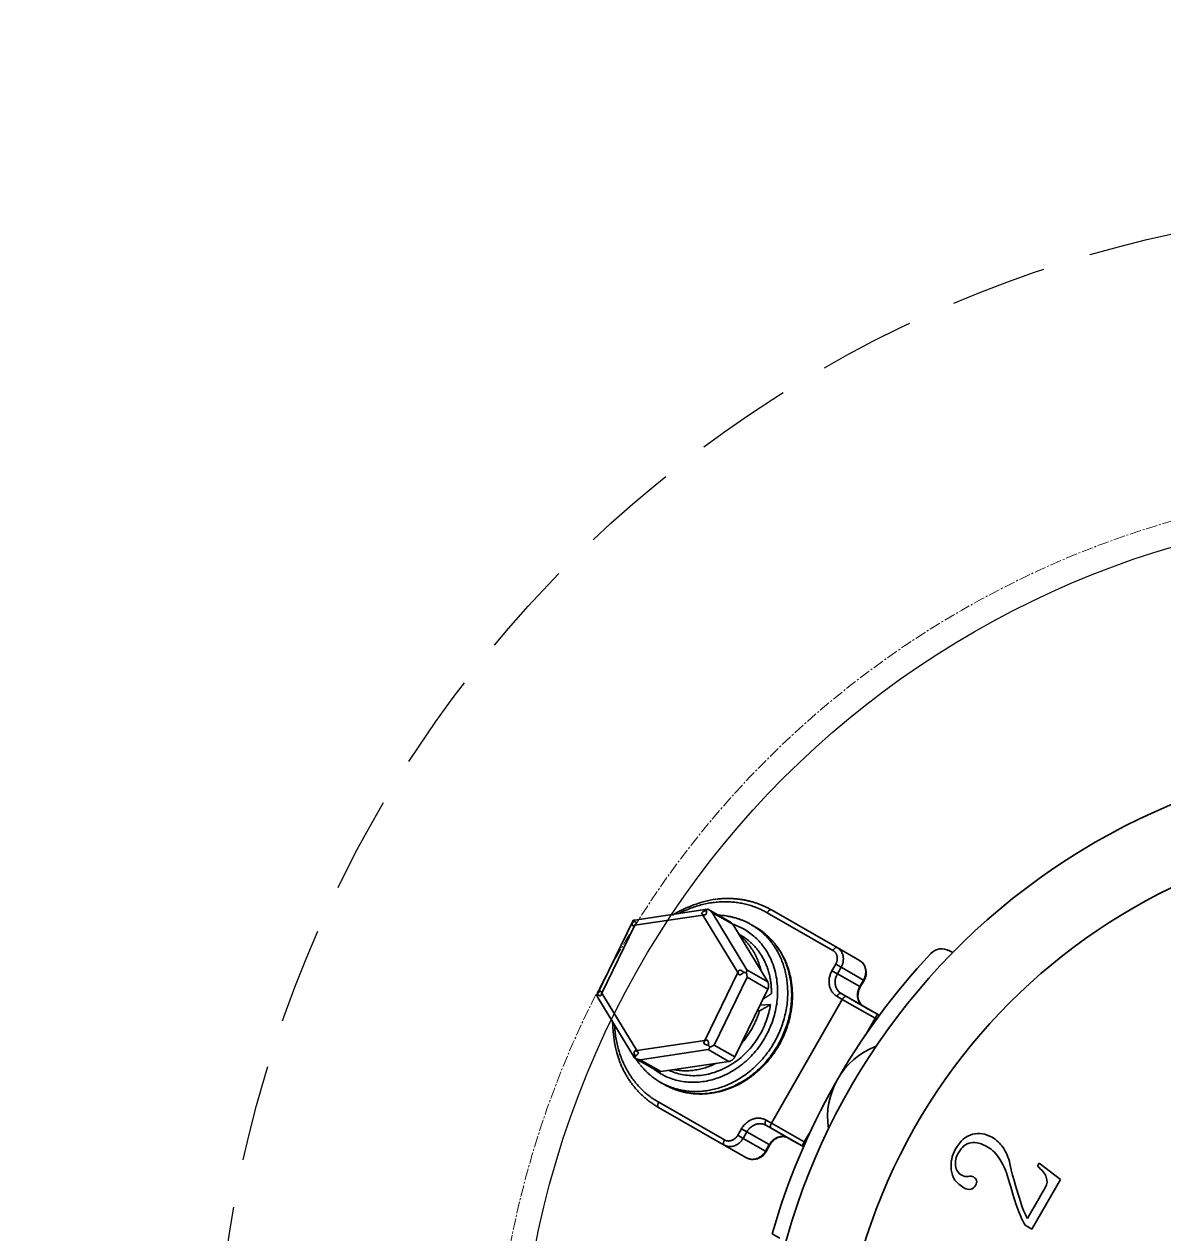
# Model space of a CAD drawing. Header units: millimetres. Extents: x -27384 to -11847, y 105622 to 113060.
# Drawn here: x -20728.8 to -20653.7, y 111220.4 to 111300.1 of the extents above; entities that cross this region are included whole.
import ezdxf

# ---------------------------------------------------------------- set-up
doc = ezdxf.new("R2010")
doc.units = ezdxf.units.MM
for name, pattern in [('CENTER2', [1.125, 0.75, -0.125, 0.125, -0.125]), ('DASHDOT', [25.4, 12.7, -6.35, 0, -6.35]), ('DASHED', [19.049999999999997, 12.7, -6.35]), ('HIDDEN', [9.524999999999999, 6.35, -3.175])]:
    doc.linetypes.add(name, pattern=pattern)
doc.layers.get('0').update_dxf_attribs({"color": 1, "linetype": 'DASHDOT'})
for name, color, linetype in [('01粗实线', 7, 'Continuous'), ('1', 4, 'Continuous'), ('3', 6, 'HIDDEN'), ('Default', 7, 'Continuous')]:
    doc.layers.add(name, color=color, linetype=linetype)
doc.layers.add('4虚线层', color=6, linetype='DASHED', lineweight=35)
doc.layers.add('图层3', color=7, linetype='Continuous', lineweight=35)

# ---------------------------------------------------------------- blocks, each defined once
blk = doc.blocks.new('G$CBB9FC1A2')
at = {"layer": 'Default', "color": 7, "linetype": 'CENTER2', "lineweight": 13}
blk.add_circle((-1.818989403545856e-11, -2.91038304567337e-11), 61.63746783566022, dxfattribs=at)
at = {"layer": '图层3'}
for p, q in [((-47.56891722890941, 33.6881765647413), (-52.32687091889238, 32.97300799061486)), ((-46.01939637671603, 32.82420418072434), (-47.47958288940572, 33.66029413416982)), ((-43.32931933580403, 33.63653234617959), (-38.99538495925663, 31.15495964318688)), ((-52.45314953309207, 32.94262603807147), (-54.84709004637261, 28.02839905458677)), ((-47.8512016975983, 33.29703959736798), (-52.32978878584254, 32.62386264973611)), ((-45.54827868185384, 29.50406250615197), (-47.8512016975983, 33.29703959736798)), ((-45.88149614573558, 32.68874487413268), (-47.24799990656538, 33.47119290787668)), ((-47.24799990656538, 33.47119290787668), (-44.94507689082093, 29.67821581670432)), ((-45.88149614573558, 32.68874487413268), (-43.57857312999477, 28.89576778293122)), ((-39.27456589528811, 30.96919207290921), (-43.60850027183915, 33.45076477590192)), ((-52.32978878584254, 32.62386264973611), (-54.5054528583496, 28.15770861090277)), ((-45.37070108532498, 31.98281261160446), (-45.49668451943216, 32.05494961782824)), ((-44.4215565135637, 32.53381715396245), (-44.68184294419552, 32.68285487468529)), ((-38.99538495925663, 31.15495964318688), (-37.52042851900114, 30.31041255914897)), ((-31.60114859959504, 30.94390416571696), (-31.38836539857948, 30.82105372734077)), ((-47.72394275436454, 25.03790846730408), (-45.54827868185384, 29.50406250615197)), ((-44.94507689082093, 29.67821581670432), (-43.57857312999477, 28.89576778293122)), ((-39.34362036667153, 29.62885347077099), (-39.09635303418327, 30.06069267950079)), ((-38.98806249017071, 29.42526415815519), (-39.34362036667153, 29.62885347077099)), ((-38.7407951576788, 29.85710336688499), (-39.09635303418327, 30.06069267950079)), ((-38.7407951576788, 29.85710336688499), (-38.98806249017071, 29.42526415815519)), ((-37.26583871742332, 29.01255628283252), (-38.7407951576788, 29.85710336688499)), ((-44.93768918114074, 29.19875196547946), (-47.11335325364416, 24.73259792664612)), ((-43.57118542031458, 28.4163039317209), (-44.93768918114074, 29.19875196547946)), ((-38.98806249017071, 29.42526415815519), (-37.51310604991522, 28.58071707410272)), ((-37.51310604991522, 28.58071707410272), (-37.26583871742332, 29.01255628283252)), ((-37.47823428046831, 28.56074980561971), (-37.23096694798005, 28.99258901436406)), ((-37.23096694798005, 28.99258901436406), (-37.26583871742332, 29.01255628283252)), ((-54.5054528583496, 28.15770861090277), (-52.20252984260878, 24.36473151968676)), ((-43.57118542031458, 28.4163039317209), (-45.74684949282164, 23.95014989290212)), ((-38.6653499771528, 27.74111725765397), (-39.01567612712824, 27.94337815465406)), ((-37.26084125026318, 27.28419760015095), (-38.73579769051503, 28.12874468421796)), ((-38.73579769051503, 28.12874468421796), (-38.38547154054322, 27.92648378720332)), ((-38.38547154054322, 27.92648378720332), (-36.9105151002841, 27.08193670315086)), ((-38.38547154054322, 27.92648378720332), (-38.38532304088585, 27.92639860750933)), ((-38.38532304088585, 27.92639860750933), (-36.34744959835007, 26.75747004407458)), ((-37.47824323890745, 28.56075493516983), (-37.51310604991522, 28.58071707410272)), ((-54.77187326173589, 27.86635030966136), (-52.35689788180389, 23.8888199149078)), ((-43.39312850399801, 27.39547822353779), (-44.08224196963056, 27.36721859696263)), ((-43.33532582337648, 19.58363431680482), (-38.66465235682699, 27.74071642606577)), ((-38.66465235682699, 27.74071642606577), (-38.6653499771528, 27.74111725765397)), ((-36.49669799529147, 26.49730434488447), (-38.66465235682699, 27.74071642606577)), ((-36.9105151002841, 27.08193670315086), (-37.26084125026318, 27.28419760015095)), ((-44.27009716644898, 26.98159369440691), (-44.12056879942975, 26.98772565383115)), ((-36.49648806951882, 26.49718230283179), (-37.07541758198568, 25.48611278523458)), ((-36.90997851579232, 27.08162749651819), (-36.9105151002841, 27.08193670315086)), ((-36.34744959835007, 26.75747004407458), (-36.90997851579232, 27.08162749651819)), ((-36.49648827353667, 26.49718194927846), (-36.49669858954076, 26.49730331510364)), ((-36.34744959835007, 26.75747004407458), (-36.49669799529147, 26.49730434488447)), ((-36.34652055234619, 26.75693365912593), (-36.4964880682528, 26.49718230208964)), ((-36.40016397118961, 26.44156955330982), (-36.49648806951882, 26.49718230283179)), ((-36.34744959835007, 26.75747004407458), (-36.34652055234619, 26.75693365912593)), ((-36.34652055234619, 26.75693365912593), (-36.22203680190796, 26.68506293228711)), ((-52.20252984260878, 24.36473151968676), (-47.72394275436454, 25.03790846730408)), ((-47.11335325364416, 24.73259792664612), (-45.74684949282164, 23.95014989290212)), ((-47.4996496858148, 24.43424651553505), (-51.97823677406632, 23.76106956790318)), ((-46.13314592499228, 23.65179848176194), (-47.4996496858148, 24.43424651553505)), ((-52.32770343680022, 23.86036462105403), (-50.86751692411417, 23.02427466760855)), ((-51.97823677406632, 23.76106956790318), (-50.61173301324015, 22.97862153410097)), ((-46.13314592499228, 23.65179848176194), (-50.61173301324015, 22.97862153410097)), ((-50.64335177283647, 22.27139764935418), (-50.38306534220465, 22.12235992864589)), ((-50.76231086620464, 20.95701610551623), (-46.42837648965724, 18.47544340253808)), ((-46.44727099505326, 18.14063811153756), (-50.78120537160794, 20.62221081451571)), ((-45.55465426520823, 18.78161401873513), (-45.30738693272724, 19.21345322746492)), ((-45.30738693272724, 19.21345322746492), (-44.9518290562155, 19.00986391484912)), ((-43.70598421819886, 19.44857898753253), (-42.23102777794338, 18.60403190346551)), ((-43.35422020902843, 19.24882923492987), (-43.70598421819886, 19.44857898753253)), ((-43.68778864329215, 19.78378282194899), (-43.33602463412535, 19.58403306936088)), ((-43.35422020902843, 19.24882923492987), (-41.87926376877294, 18.40428215089196)), ((-43.35407157989903, 19.24874428134353), (-43.35422020902843, 19.24882923492987)), ((-41.31442140463696, 18.08291868686501), (-43.35407157989903, 19.24874428134353)), ((-43.33602463412535, 19.58403306936088), (-43.33532582337648, 19.58363431680482)), ((-43.33532582337648, 19.58363431680482), (-41.16559385915389, 18.34332673194876)), ((-45.55465426520823, 18.78161401873513), (-45.1990963887074, 18.57802470610477)), ((-44.9518290562155, 19.00986391484912), (-45.1990963887074, 18.57802470610477)), ((-45.1990963887074, 18.57802470610477), (-43.72413994845192, 17.73347762206686)), ((-43.47687261596366, 18.1653168307821), (-44.9518290562155, 19.00986391484912)), ((-42.23102777794338, 18.60403190346551), (-41.87926376877294, 18.40428215089196)), ((-41.87926376877294, 18.40428215089196), (-41.87872549124586, 18.40397590100474)), ((-41.87872549124586, 18.40397590100474), (-41.31442140463696, 18.08291868686501)), ((-41.16559385646906, 18.34332673042081), (-41.31442140463696, 18.08291868686501)), ((-41.16538293346821, 18.34320642813691), (-41.31348854551106, 18.08238896133844)), ((-41.16559385915389, 18.34332673194876), (-41.1653827318296, 18.34320678304357)), ((-40.74681496946505, 19.07421305387106), (-41.16538293346821, 18.34320642813691)), ((-41.16538293346821, 18.34320642813691), (-41.09811650036863, 18.30500908075192)), ((-44.97231455480141, 17.29609102748509), (-46.44727099505326, 18.14063811153756)), ((-43.72413994845192, 17.73347762206686), (-43.47687261596366, 18.1653168307821)), ((-43.72413994845192, 17.73347762206686), (-43.68926817900501, 17.71351035359839)), ((-43.68926817900501, 17.71351035359839), (-43.44200084652039, 18.14534956232819)), ((-43.47687261596366, 18.1653168307821), (-43.44200084652039, 18.14534956232819)), ((-41.31348854551106, 18.08238896133844), (-41.31442140461149, 18.08291868686501)), ((-41.21984868107393, 18.02921541522664), (-41.31348854551106, 18.08238896133844)), ((-25.79967274446972, 16.73840477956401), (-25.67903742470298, 16.9478094153892)), ((-25.67903742470298, 16.9478094153892), (-24.28683108964833, 15.8668761428853)), ((-24.28683108964833, 15.8668761428853), (-26.16775729985238, 12.60187324944127)), ((-26.16775729985238, 12.60187324944127), (-26.62075508349881, 12.86283945137984)), ((-42.7754024427777, 11.99741760001052), (-43.27957148683345, 12.28849973330216))]:
    blk.add_line(p, q, dxfattribs=at)
blk.add_circle((-1.818989403545856e-11, -2.91038304567337e-11), 38.9916072, dxfattribs=at)
for centre, radius, start, end in [((-1.818989403545856e-11, -2.91038304567337e-11), 43.9905312, 74.47751218596103, 165.5224878140641), ((-45.66320334518241, 26.33141920436174), 8.131606696462807, 99.37940079563275, 120.9787409377486), ((-47.0366540837822, 29.01093402298284), 4.293945316269975, 80.15122918940511, 87.26545205624559), ((-1.818989403545856e-11, -2.91038304567337e-11), 44.99031600000003, 136.863441213046, 164.1490045089113), ((-38.03570919540653, 29.50652845304285), 0.9548527799923943, 327.4361289291471, 57.3405850015674), ((-32.10104099960154, 30.07806513059768), 0.9997847999998764, 59.99999999972704, 136.8634412124265), ((-45.66320334518241, 26.33141920436174), 8.131606696462807, 180.0923411375181, 200.052637611232), ((-51.00184258244553, 23.77982286861516), 1.335577787626161, 154.0272085697613, 155.2752233622386), ((-34.63356140488031, 19.99569600011455), 4.998923999999969, 111.0322442495498, 188.9677557503746), ((-44.54028894012299, 18.14874572433473), 0.955858861854043, 243.1294435922875, 332.913551230586)]:
    blk.add_arc(centre, radius, start, end, dxfattribs=at)
for points, weights in [([(-43.32931933580403, 33.63653234617959), (-44.97589730402251, 34.57934840756934), (-46.94959143839515, 34.35016830694804)], [1, 0.959865769158388, 1]), ([(-43.60850027184279, 33.45076477588736), (-46.33207003384086, 35.01025686525099), (-49.40073064249373, 33.41283647686942)], [1, 0.8931958652940741, 1]), ([(-47.52398596523926, 33.68401239815284), (-47.5717682534596, 33.66093669558177), (-47.62237826119963, 33.61578777080285)], [1, 0.9886295588925822, 1]), ([(-47.52398596523926, 33.68401239815284), (-47.54549262066212, 33.69169752033486), (-47.56891722890941, 33.6881765647413)], [1, 0.9945859280685798, 1]), ([(-47.24799990656174, 33.47119290787668), (-47.3681655536675, 33.60666319655138), (-47.52398596523926, 33.68401239815284)], [1, 0.9659258262877021, 1]), ([(-43.32931933580403, 33.63653234617959), (-43.45946255112722, 33.71105120652646), (-43.60850027184279, 33.45076477588736)], [1, 0.7071067811862242, 1]), ([(-52.45289504785978, 32.94314749899786), (-52.46113206633891, 32.9260158505349), (-52.45362017022489, 32.88960323591891)], [1, 0.9886295588741012, 1]), ([(-52.32687091889602, 32.97300799061486), (-52.39290690985217, 32.96308211311407), (-52.45289504785978, 32.94314749899786)], [1, 0.9945859280075634, 1]), ([(-44.6818429442028, 32.68285487468529), (-45.41333370836219, 33.10170005208056), (-46.26021713522277, 33.23199099703925)], [1, 0.9870910754753369, 1]), ([(-45.88149614573558, 32.68874487413268), (-45.93408079658548, 32.77535322996846), (-46.01939637672331, 32.82420418072434)], [1, 0.9751714127043878, 1]), ([(-43.5278006273511, 25.65298639526009), (-40.94734296410024, 31.05528958102514), (-45.89354170429215, 32.70741816698865)], [1, 0.676106786939083, 1]), ([(-44.01248208566903, 29.61042768135667), (-44.34415540863483, 31.09028551797383), (-45.44758719006495, 31.97408497569268)], [1, 0.9517704932681732, 1]), ([(-43.33130998262641, 28.12197659186495), (-43.288422182668, 30.79051802754111), (-45.37070108532498, 31.98281261160446)], [1, 0.876672597859654, 1]), ([(-43.39610273256403, 31.5832948552852), (-43.94116376254897, 32.25874849023239), (-44.6818429442028, 32.68285487468529)], [1, 0.9867711823690364, 1]), ([(-43.10562770847537, 31.3964531426609), (-43.65967105361051, 32.09756824110809), (-44.4215565135637, 32.53381715396245)], [1, 0.9860188741403642, 1]), ([(-43.15041966500212, 24.90251013125817), (-41.01805165259066, 28.636352847534), (-43.39610273256403, 31.5832948552852)], [1, 0.8127683339206564, 1]), ([(-42.89537229965572, 24.74431484601519), (-40.77396998875338, 28.44585289453971), (-43.10562770847537, 31.3964531426609)], [1, 0.8149168024739817, 1]), ([(-38.99538495925663, 31.15495964318688), (-39.12552817457254, 31.22947850354831), (-39.27456589528811, 30.96919207290921)], [1, 0.7071067811860867, 1]), ([(-38.7407951576788, 29.85710336687043), (-38.24400275529115, 30.72472480230499), (-38.99538495925663, 31.15495964318688)], [1, 0.7071067811866167, 1]), ([(-39.0963530341869, 30.06069267950079), (-38.74859835251482, 30.66802768429625), (-39.27456589528811, 30.96919207290921)], [1, 0.7071067811862553, 1]), ([(-37.26583871742332, 29.01255628283252), (-36.7690463150393, 29.88017771826707), (-37.52042851900114, 30.31041255914897)], [1, 0.7071067811863682, 1]), ([(-44.98950400804824, 29.50965140735207), (-45.0576207700833, 29.52006713842275), (-45.13811749598972, 29.52414245456748)], [1, 0.9886295589246858, 1]), ([(-44.98950400804824, 29.50965140735207), (-44.94115047520245, 29.60930308954266), (-44.94507689082457, 29.67821581670432)], [1, 0.9659258262966897, 1]), ([(-44.93768918114074, 29.19875196549401), (-44.93719141351539, 29.35235918608669), (-44.98950400804824, 29.50965140735207)], [1, 0.9659258262941846, 1]), ([(-39.34362036667517, 29.62885347075644), (-39.98745313782638, 28.50443387334235), (-39.01567612712097, 27.9433781546395)], [1, 0.7082010560955074, 1]), ([(-43.57118542032185, 28.41630393173546), (-43.44488251282382, 28.67557568583288), (-43.57857313000204, 28.89576778291666)], [1, 0.8660254037848901, 1]), ([(-38.98806249017071, 29.42526415815519), (-39.48331846795918, 28.5603260063217), (-38.73579769052594, 28.12874468420341)], [1, 0.7082010561034413, 1]), ([(-54.80060131403297, 28.0717733847996), (-54.83634839583465, 28.05022544837266), (-54.84732217329656, 28.0279216090712)], [1, 0.9886295588963898, 1]), ([(-54.84732217329656, 28.0279216090712), (-54.81988703102252, 27.94543029877241), (-54.77187326173589, 27.86635030966136)], [1, 0.9902702378641868, 1]), ([(-43.89202089493119, 27.7577001201862), (-43.59118083257636, 27.94069552051951), (-43.33130998262641, 28.12197659186495)], [1, 0.9977457147174421, 1]), ([(-38.73579769049684, 28.12874468418886), (-38.86594090580911, 28.20326354460849), (-39.01567612713188, 27.9433781546395)], [1, 0.707106781123302, 1]), ([(-38.38547154054686, 27.92648378720332), (-38.51561475585549, 28.0010026475502), (-38.66534997715644, 27.74111725765397)], [1, 0.7071067811868061, 1]), ([(-38.38532304093314, 27.92639860752388), (-38.51546612290258, 28.00091740099015), (-38.6646523566742, 27.74071642597846)], [1, 0.7071071323656174, 1]), ([(-37.51310604991522, 28.58071707408817), (-38.00836202771461, 27.71577892224013), (-37.2608412502741, 27.28419760015095)], [1, 0.7082010561017056, 1]), ([(-50.07501635105291, 23.0592954782187), (-44.45340970527104, 20.50064718288195), (-43.39312850399801, 27.39547822355235)], [1, 0.5782088800008299, 1]), ([(-44.12056879943339, 26.9877256538457), (-43.73511834140299, 27.19025996307028), (-43.39312850399801, 27.39547822355235)], [1, 0.9971670478071216, 1]), ([(-45.33691823626941, 24.79164751204371), (-44.48400331156881, 25.75564207820571), (-44.12056879943339, 26.9877256538457)], [1, 0.9686012516901533, 1]), ([(-53.66479955827526, 26.04296968998096), (-53.52120590118648, 22.53673513545073), (-50.76231086620828, 20.95701610551623)], [1, 0.8908474803152987, 1]), ([(-50.61186093050128, 22.82940646767383), (-46.10825829060923, 20.25068320949504), (-43.5278006273511, 25.65298639526009)], [1, 0.6761067869390772, 1]), ([(-49.03060684284719, 21.71710289898328), (-45.28278767741722, 21.16866741499689), (-43.15041966500212, 24.90251013125817)], [1, 0.8127683339205898, 1]), ([(-48.7408308168815, 21.56384449050529), (-45.01677461055442, 21.04277679750522), (-42.89537229965572, 24.74431484601519)], [1, 0.8149168024739744, 1]), ([(-47.38393113348502, 24.59442551743996), (-47.23009025275314, 24.64554826756648), (-47.1133532536478, 24.73259792664612)], [1, 0.9659258262853204, 1]), ([(-52.31634054883034, 23.98012806854967), (-52.32220091245836, 23.90935589119908), (-52.31284021610918, 23.85356061829953)], [1, 0.9886295588817509, 1]), ([(-47.49964968581844, 24.4342465155205), (-47.43710588683098, 24.48566222820955), (-47.38393113348502, 24.59442551743996)], [1, 0.9659258262933379, 1]), ([(-47.48509863980871, 24.70631260343362), (-47.43283709957905, 24.6442767362314), (-47.38393113348502, 24.59442551743996)], [1, 0.9886295589008597, 1]), ([(-46.13314592499228, 23.65179848176194), (-45.87315240032331, 23.69087813876104), (-45.74684949282164, 23.95014989288757)], [1, 0.8660254037856395, 1]), ([(-53.28273906745744, 23.50825279315177), (-52.48906040118892, 21.60011358225893), (-50.78120537160794, 20.62221081451571)], [1, 0.9570164761150524, 1]), ([(-52.35689788180389, 23.88881991489325), (-52.34176567177201, 23.86389675177634), (-52.31284021610918, 23.85356061829953)], [1, 0.9902702378753563, 1]), ([(-52.31284021610918, 23.85356061829953), (-52.15701980453377, 23.77621141669806), (-51.97823677406632, 23.76106956788863)], [1, 0.9659258262831548, 1]), ([(-51.95863611079403, 23.40794630222081), (-50.83005495652105, 21.98042435436219), (-49.03060684284719, 21.71710289898328)], [1, 0.9455686587326948, 1]), ([(-51.10119318351644, 23.15807563831913), (-50.86795980227907, 22.97604642903025), (-50.61186093050128, 22.82940646767383)], [1, 0.9980853496810372, 1]), ([(-49.76789280102093, 23.10545925486076), (-48.36505973821477, 22.83626398115302), (-46.97698613722241, 23.5249607610167)], [1, 0.9517704932681736, 1]), ([(-50.86751692411781, 23.02427466760855), (-50.75118010116785, 22.9576612260862), (-50.61173301324015, 22.97862153411552)], [1, 0.9552489088606486, 1]), ([(-50.38306534220828, 22.12235992864589), (-49.6232862911129, 21.68731712695444), (-48.7408308168815, 21.56384449050529)], [1, 0.9860944725918038, 1]), ([(-50.76231086620828, 20.95701610551623), (-50.91134858692384, 20.69672967487713), (-50.78120537160794, 20.62221081451571)], [1, 0.7071067811871881, 1]), ([(-43.68778864329579, 19.78378282194899), (-44.66355416157967, 20.33787282486446), (-45.3073869327236, 19.21345322745037)], [1, 0.7082010560978359, 1]), ([(-43.70598421818795, 19.44857898751798), (-44.45657307841248, 19.87480206669716), (-44.95182905621186, 19.00986391484912)], [1, 0.7082010560928662, 1]), ([(-43.68778864329579, 19.78378282194899), (-43.83612743351841, 19.5230978478794), (-43.70598421819523, 19.44857898751798)], [1, 0.7071067811707765, 1]), ([(-43.33602463412535, 19.58403306936088), (-43.48436342435161, 19.32334809529129), (-43.35422020902115, 19.24882923492987)], [1, 0.7071067811740035, 1]), ([(-43.33532582338012, 19.58363431680482), (-43.48421467030857, 19.32326306050527), (-43.35407157987356, 19.24874428132898)], [1, 0.7071071321502594, 1]), ([(-46.42837648965724, 18.47544340253808), (-46.57741421037281, 18.21515697189898), (-46.4472709950569, 18.14063811153756)], [1, 0.7071067811872008, 1]), ([(-46.4472709950569, 18.14063811153756), (-45.69588879109141, 17.71040327067021), (-45.1990963887074, 18.57802470610477)], [1, 0.707106781186606, 1]), ([(-46.42837648965724, 18.47544340253808), (-45.90240894688395, 18.17427901391056), (-45.55465426521187, 18.78161401873513)], [1, 0.7071067811865909, 1]), ([(-42.23102777793611, 18.60403190346551), (-42.98161663816427, 19.03025498263014), (-43.47687261596366, 18.16531683076755)], [1, 0.7082010560979403, 1]), ([(-44.97231455480505, 17.29609102748509), (-44.22093235083594, 16.86585618661775), (-43.72413994845192, 17.73347762206686)], [1, 0.707106781186582, 1])]:
    blk.add_rational_spline(points, weights, degree=2, dxfattribs=at)
for points, degree in [([(-47.85826948158501, 33.50446973639191), (-47.86905866331654, 33.49647473078221), (-47.87938572470375, 33.48782369322726), (-47.88850013352567, 33.47838382888585)], 3), ([(-47.75948999998582, 33.56101878541813), (-47.79389308127065, 33.54490964076831), (-47.82803634923403, 33.5268731094402), (-47.85826948158501, 33.50446973639191)], 3), ([(-47.65634909348228, 33.60360789690458), (-47.69118886947399, 33.59073864476522), (-47.72577447761796, 33.57680598257866), (-47.75948999998582, 33.56101878541813)], 3), ([(-47.62237826119963, 33.61578777081741), (-47.63373288633011, 33.61183305204031), (-47.64505954541164, 33.60777807411796), (-47.65634909348228, 33.60360789690458)], 3), ([(-52.48918821997358, 32.77024404151598), (-52.49733081985687, 32.73643928213278), (-52.50374630083752, 32.70243340347952), (-52.50429983050708, 32.6707211274188)], 3), ([(-52.45965971243641, 32.87169930401433), (-52.4708986615442, 32.83780747929995), (-52.48108946116918, 32.80386679056392), (-52.48918821997358, 32.77024404151598)], 3), ([(-52.45362017022489, 32.88960323591891), (-52.45566663368299, 32.88363497139653), (-52.45768084550218, 32.87766671348072), (-52.45965971243641, 32.87169930401433)], 3), ([(-47.91805963673687, 33.42342813295545), (-47.91881056287093, 33.41554831256508), (-47.91793524898094, 33.40772935246059), (-47.91579438717963, 33.40048665182258)], 3), ([(-47.91119738836642, 33.44710982397373), (-47.91489904548507, 33.43941950856242), (-47.91730880124669, 33.43130700221809), (-47.91805963673687, 33.42342813295545)], 3), ([(-47.91579438717963, 33.40048665182258), (-47.91270000201257, 33.39001810803893), (-47.90699017417501, 33.38043430440302), (-47.90009732222461, 33.37188777206757)], 3), ([(-47.88850013352567, 33.47838382888585), (-47.89769554965096, 33.46886006464774), (-47.90583154277192, 33.45825754612451), (-47.91119738836642, 33.44710982397373)], 3), ([(-47.90009732222461, 33.37188777206757), (-47.88697390555171, 33.35561588550627), (-47.86942545805141, 33.34231206995901), (-47.85086605527613, 33.33063011252671)], 3), ([(-47.85120169759466, 33.29703959736798), (-47.84483256058593, 33.31011401789146), (-47.83819590414714, 33.32301401205768)], 2), ([(-47.85086605527613, 33.33063011252671), (-47.84671303765208, 33.32801605343411), (-47.84248468509759, 33.32548057610984), (-47.83819590414714, 33.32301401205768)], 3), ([(-52.50429983050708, 32.6707211274188), (-52.50449863572067, 32.6593313751946), (-52.5038850439887, 32.64818568676128), (-52.50187495155478, 32.6378871955385)], 3), ([(-52.50187495155478, 32.6378871955385), (-52.49984748715724, 32.62749970098957), (-52.49629321915927, 32.61775112994656), (-52.49048519145435, 32.61029291404702)], 3), ([(-52.49048519145435, 32.61029291404702), (-52.4865999495596, 32.60530378961994), (-52.4815889048441, 32.60128382746188), (-52.47570726713457, 32.59874128452793)], 3), ([(-52.47570726713457, 32.59874128452793), (-52.46981862967004, 32.59619571568328), (-52.46293050032909, 32.59507062757621), (-52.45570236558706, 32.59521439048694)], 3), ([(-52.45570236558706, 32.59521439048694), (-52.445764017084, 32.59541205779533), (-52.43495157705183, 32.59791567549109), (-52.42423750427042, 32.60163538886991)], 3), ([(-52.42423750427042, 32.60163538886991), (-52.40443222058457, 32.60851139016449), (-52.38430359836275, 32.61948189060786), (-52.36483688568478, 32.6316106657905)], 3), ([(-52.36483688568478, 32.6316106657905), (-52.357505924203, 32.63617823632376), (-52.35022114206004, 32.64096126066579), (-52.34298796822259, 32.64589819144749)], 3), ([(-52.32978878584254, 32.62386264973611), (-52.33653046641848, 32.63496638170909), (-52.34298796821895, 32.64589819143293)], 2), ([(-45.54827868185384, 29.50406250613742), (-45.53516786426553, 29.50603319468792), (-45.52179809361405, 29.50784356589429)], 2), ([(-45.52030007842041, 29.52455036112224), (-45.52090677034357, 29.51898928185983), (-45.52140068921653, 29.51341821554524), (-45.52179809361405, 29.50784356589429)], 3), ([(-45.50306153330894, 29.59785334038315), (-45.51280135590423, 29.57453304546652), (-45.51758883546063, 29.54940224453458), (-45.52030007842041, 29.52455036112224)], 3), ([(-45.48252454209796, 29.63227878928592), (-45.49126934246306, 29.62204057301278), (-45.4979458567359, 29.6101019296475), (-45.50306153330894, 29.59785334038315)], 3), ([(-45.46127768818769, 29.65068571195297), (-45.4692797787684, 29.64572835274157), (-45.47647441968729, 29.63936213699344), (-45.48252454209796, 29.63227878928592)], 3), ([(-45.43511107989616, 29.66147027364059), (-45.44428523913666, 29.65928448116756), (-45.45327656350491, 29.65564247281873), (-45.46127768818769, 29.65068571195297)], 3), ([(-45.39429319627016, 29.66352766664932), (-45.40777182994498, 29.66494192557002), (-45.42181240840364, 29.66463875320915), (-45.43511107989616, 29.66147027364059)], 3), ([(-45.35505642952194, 29.65514749888098), (-45.36778297826095, 29.65907696998329), (-45.38093330303309, 29.66212586668553), (-45.39429319627016, 29.66352766664932)], 3), ([(-45.2546627357442, 29.60731638839934), (-45.28616667106326, 29.62652095827798), (-45.3193944635168, 29.6441364489001), (-45.35505642952194, 29.65514749888098)], 3), ([(-45.16567233896421, 29.54572231438942), (-45.1942887096302, 29.56759124864766), (-45.22378841877799, 29.58849562925752), (-45.2546627357442, 29.60731638839934)], 3), ([(-45.13811749598972, 29.52414245456748), (-45.14721796069716, 29.53143627244572), (-45.15639943513088, 29.53863586284569), (-45.16567233896421, 29.54572231438942)], 3), ([(-54.53138222177222, 28.15361192465934), (-54.51856367594519, 28.15573792236682), (-54.50545285834596, 28.15770861088822)], 2), ([(-47.72394275436454, 25.03790846730408), (-47.71720107378496, 25.02680473530199), (-47.71019234716368, 25.01555729907705)], 2), ([(-47.6957584597294, 25.02449584430724), (-47.70062407045407, 25.02160946218646), (-47.70543411872131, 25.01862413347408), (-47.71019234716368, 25.01555729907705)], 3), ([(-47.62643861668403, 25.05490926133643), (-47.65086671067547, 25.04875687503954), (-47.67401455267463, 25.03739478498755), (-47.6957584597294, 25.02449584430724)], 3), ([(-47.58696116435749, 25.0588786903827), (-47.60016229077519, 25.05988885326951), (-47.61360817476088, 25.05814069787448), (-47.62643861668403, 25.05490926133643)], 3), ([(-47.56017376632008, 25.0524687270663), (-47.56864749814486, 25.05609121956513), (-47.57782791632417, 25.05817980546271), (-47.58696116435749, 25.0588786903827)], 3), ([(-47.53690500348603, 25.03730161547719), (-47.54375728865853, 25.04359619002207), (-47.55170105732759, 25.04884667183796), (-47.56017376632008, 25.0524687270663)], 3), ([(-47.51269618921651, 25.00459896211396), (-47.51897599524818, 25.01668021424848), (-47.52697207261372, 25.02817713037075), (-47.53690500348603, 25.03730161547719)], 3), ([(-47.49790430627036, 24.96682000689907), (-47.50171126136411, 24.9798149933049), (-47.50647170532829, 24.99262414012628), (-47.51269618921651, 25.00459896211396)], 3), ([(-47.48160574235953, 24.85403171676444), (-47.48330753833579, 24.89197989019158), (-47.48723656704533, 24.93040583265247), (-47.49790430627036, 24.96682000689907)], 3), ([(-47.48509863980871, 24.70631260343362), (-47.48418428672085, 24.718328301984), (-47.48338878722643, 24.73035568816704), (-47.48273345771304, 24.74239179378492)], 3), ([(-47.48273345771304, 24.74239179378492), (-47.48071109745797, 24.77953546161007), (-47.47993795743605, 24.81684195228445), (-47.48160574235953, 24.85403171676444)], 3), ([(-52.31634054883034, 23.98012806854967), (-52.30766553838839, 23.98561711113143), (-52.29903824959547, 23.99121772474609), (-52.2904713309872, 23.99694685566647)], 3), ([(-52.2904713309872, 23.99694685566647), (-52.26403364514772, 24.01462707069004), (-52.23807355493409, 24.03349862858886), (-52.21337601322011, 24.05444944213377)], 3), ([(-52.20178281788685, 24.33052107889671), (-52.20614763785852, 24.33325641414558), (-52.21055154411079, 24.33589241195295), (-52.21498441124277, 24.33844147849595)], 3), ([(-52.21337601322011, 24.05444944213377), (-52.18817481581573, 24.07582750455185), (-52.16372055630563, 24.09941187690129), (-52.14396523507457, 24.12781475242809)], 3), ([(-52.14685148896388, 24.28599961400323), (-52.1631046150942, 24.30406354466686), (-52.1822768924867, 24.31829715092317), (-52.20178281788685, 24.33052107889671)], 3), ([(-52.12466763169868, 24.25368645403069), (-52.1304858986332, 24.26571466852329), (-52.13831481022498, 24.27651184091519), (-52.14685148896388, 24.28599961400323)], 3), ([(-52.14396523507457, 24.12781475242809), (-52.13691522951922, 24.13795077743998), (-52.13046252929416, 24.14882024010876), (-52.12530611941474, 24.16052641982969)], 3), ([(-52.12530611941474, 24.16052641982969), (-52.12010388025374, 24.17233664206287), (-52.11615087118844, 24.18533430049138), (-52.11478523554251, 24.19877250767604)], 3), ([(-52.11585179300891, 24.22699416315299), (-52.11754600162385, 24.2362740462122), (-52.12064224224741, 24.24536468941369), (-52.12466763169868, 24.25368645403069)], 3), ([(-52.11478523554251, 24.19877250767604), (-52.11384314453244, 24.20804292634421), (-52.11415778889204, 24.21771540025657), (-52.11585179300891, 24.22699416315299)], 3), ([(-52.26977308604546, 23.82561257408815), (-52.18496216250423, 23.69797876749362), (-52.09474589409001, 23.57980740357016), (-51.98845384231026, 23.44264808217122)], 3), ([(-29.06987832666709, 18.00760741473641), (-29.48868759834659, 18.2488780542626), (-29.86336769472473, 18.33950554393232), (-30.19145667050907, 18.28376344774733)], 3), ([(-28.0642900583407, 17.97471940418473), (-27.85870753779818, 17.68767437795759), (-27.70930560027409, 17.32625241386995), (-27.61538015036058, 16.89648047201626)], 3), ([(-27.61538015036058, 16.89648047201626), (-27.38311653779238, 15.83371863389038), (-27.11913598895626, 15.01118819520343), (-26.91813919588458, 14.41158850652573)], 3), ([(-25.21856099893557, 16.02797107334482), (-25.30092966460506, 16.26607179272105), (-25.49341615104277, 16.49936384208559), (-25.79967274446972, 16.73840477954946)], 3), ([(-25.27351355919018, 15.35952987427299), (-25.15287823942344, 15.56893451011274), (-25.13740976200643, 15.79338954002014), (-25.21856099893557, 16.02797107334482)], 3), ([(-26.46509508502641, 13.2911248998862), (-26.067901243081, 13.9805932246818), (-25.67070740113195, 14.67006154949195), (-25.27351355919018, 15.35952987427299)], 3), ([(-26.91813919588458, 14.41158850652573), (-26.71818155660367, 13.81508874938299), (-26.56673157209661, 13.44074611878023), (-26.46509508502641, 13.2911248998862)], 3), ([(-26.62075508349881, 12.86283945136529), (-26.76122525089522, 13.10313456304721), (-26.91967224413384, 13.45054749689007), (-27.09363411788945, 13.90935181686655)], 3)]:
    blk.add_open_spline(points, degree=degree, dxfattribs=at)
for points, knots in [([(-47.83819590414714, 33.32301401205768), (-47.81946044308279, 33.31630840965954), (-47.80016405676724, 33.31066619329795), (-47.7592669008045, 33.30387888860423), (-47.7373557575047, 33.30268610888743), (-47.6940689041985, 33.31194407652947), (-47.67316423190277, 33.32381811171945), (-47.6442831145032, 33.35603420017287), (-47.63541665774028, 33.3749709714757), (-47.61700646742611, 33.43146115085983), (-47.61463614391687, 33.46885966988339), (-47.61461165351284, 33.54315085915732), (-47.61774664606855, 33.57964242450544), (-47.62237826119963, 33.61578777081741)], [0, 0, 0, 0, 0.1249999999999988, 0.1249999999999988, 0.2499999999999977, 0.2499999999999977, 0.3749999999999965, 0.3749999999999965, 0.4999999999999953, 0.4999999999999953, 0.7499999999999977, 0.7499999999999977, 1, 1, 1, 1]), ([(-52.34298796822259, 32.64589819144749), (-52.32617764952374, 32.66048794794187), (-52.30990535776073, 32.67574144661194), (-52.27967262203674, 32.70907539740438), (-52.26548604785057, 32.72740659327246), (-52.24701019906206, 32.7659980476019), (-52.24417464289945, 32.78616016764136), (-52.25325496006917, 32.81732290379296), (-52.26347937251194, 32.8287811569171), (-52.29882494159756, 32.85614791157423), (-52.32814241936649, 32.86593793373322), (-52.38920934884663, 32.88131823315052), (-52.42110446226434, 32.88615967174701), (-52.45362017022489, 32.88960323591891)], [0, 0, 0, 0, 0.1250000000000011, 0.1250000000000011, 0.2500000000000021, 0.2500000000000021, 0.3750000000000032, 0.3750000000000032, 0.5000000000000042, 0.5000000000000042, 0.7500000000000021, 0.7500000000000021, 1, 1, 1, 1]), ([(-48.69481224704577, 21.55902042950038), (-48.58212431980792, 21.54070585516456), (-48.29110873657555, 21.49491722366656), (-47.7425437548045, 21.4973743079463), (-47.10125403992424, 21.56966094126983), (-46.45763256030841, 21.72589004377369), (-45.82859080478011, 21.95985887083225), (-45.22080767443913, 22.26953962181869), (-44.64344407170211, 22.65037590847351), (-44.10452564275329, 23.09715080994647), (-43.61173374616192, 23.60359268852335), (-43.1720407004359, 24.16261415618646), (-42.79168472018137, 24.76639199070632), (-42.47607992871053, 25.40648635698017), (-42.22975659674194, 26.07395148529031), (-42.05630291931448, 26.75943993634428), (-41.95831147185527, 27.45334197147167), (-41.93733626500762, 28.14579616478295), (-41.99381981943225, 28.82718072690477), (-42.127135012699, 29.48685796002974), (-42.33522638644718, 30.11851545608079), (-42.61581924993152, 30.70104004531458), (-42.87595321849949, 31.12905488572142), (-43.03921701146101, 31.31818085063423), (-43.07773644029294, 31.3625686312007)], [0, 0, 0, 0, 0.02350353713391656, 0.07123120161941619, 0.1190565843555698, 0.1669899636663908, 0.2150287232758039, 0.2631612856308085, 0.3113716199105258, 0.3596430645916086, 0.4079608316550207, 0.4563131331156068, 0.5046912006492129, 0.5530885583993388, 0.6014988523078223, 0.6499155114649879, 0.6983304908539791, 0.7467323360699557, 0.7951053479429019, 0.8434295557498187, 0.891681956522966, 0.9398393795986739, 0.9878829320880901, 1, 1, 1, 1]), ([(-45.52179809361405, 29.50784356589429), (-45.51959362103662, 29.48638826486422), (-45.51607281585893, 29.46520813781535), (-45.50356062563515, 29.42402886549826), (-45.49446807481581, 29.40372159557592), (-45.46526121822171, 29.37187108266517), (-45.44399756291023, 29.36175383278169), (-45.39937306246429, 29.35899197217077), (-45.37694871342683, 29.36456176913634), (-45.31381541604424, 29.38831569813192), (-45.27660667345117, 29.41276295253192), (-45.20480275761292, 29.46553996141301), (-45.17096685652359, 29.494283741049), (-45.13811749598972, 29.52414245456748)], [0, 0, 0, 0, 0.125, 0.125, 0.25, 0.25, 0.375, 0.375, 0.5, 0.5, 0.75, 0.75, 1, 1, 1, 1]), ([(-54.53138222177222, 28.15361192465934), (-54.53300952567588, 28.174509661505), (-54.53549816741724, 28.1949599829386), (-54.54423923989452, 28.23397526539338), (-54.55052413470548, 28.25274903197715), (-54.57094155740197, 28.27985538658686), (-54.58581669619525, 28.28641467218404), (-54.61716689048626, 28.2816467279481), (-54.63293501761291, 28.27227907396446), (-54.67748962991027, 28.23768256639596), (-54.70363057750728, 28.20691230478405), (-54.75412065712953, 28.14170903430204), (-54.77776169660865, 28.10719539220736), (-54.80060131403297, 28.0717733847996)], [0, 0, 0, 0, 0.1250000000000001, 0.1250000000000001, 0.2500000000000002, 0.2500000000000002, 0.3750000000000003, 0.3750000000000003, 0.5000000000000004, 0.5000000000000004, 0.7500000000000002, 0.7500000000000002, 1, 1, 1, 1]), ([(-54.80060131403297, 28.0717733847996), (-54.77687961197444, 28.05049504908675), (-54.75248704393744, 28.03064462372276), (-54.70116576677901, 27.99674625477928), (-54.67420326443607, 27.98173525137827), (-54.62900256604553, 27.97397304381593), (-54.61318748120902, 27.97403175913496), (-54.58178145240163, 27.98799475625856), (-54.5671179417368, 28.00343198988412), (-54.53767522584531, 28.06259166929522), (-54.53335215563857, 28.10961897407833), (-54.53138222177222, 28.15361192465934)], [0, 0, 0, 0, 0.2500000000000006, 0.2500000000000006, 0.5000000000000012, 0.5000000000000012, 0.6250000000000001, 0.6250000000000001, 0.7499999999999989, 0.7499999999999989, 1, 1, 1, 1]), ([(-37.26060875155599, 27.28406392075703), (-37.29267536622501, 27.30422543997702), (-37.38202704344803, 27.36237153373077), (-37.51752761362513, 27.51624051549879), (-37.61697646537141, 27.75647642055992), (-37.64449872509795, 28.02996584899665), (-37.59827220824081, 28.31368553185894), (-37.52256965060224, 28.47192719636951), (-37.47823428046831, 28.56074980561971)], [0, 0, 0, 0, 0.08379726751546573, 0.2763978004044816, 0.4660961375926467, 0.6503712509146634, 0.8312123367020241, 1, 1, 1, 1]), ([(-47.71019234716368, 25.01555729907705), (-47.72644400535864, 25.00064765843854), (-47.74172287593683, 24.98482533561764), (-47.76826007168711, 24.94937535114877), (-47.7797106824728, 24.92947756667854), (-47.78939482709757, 24.88585205988784), (-47.78584130492163, 24.86203160978039), (-47.76343485598773, 24.82323844780331), (-47.7465434838814, 24.80796275220928), (-47.69244283884836, 24.76985700606019), (-47.652083478446, 24.75374449904484), (-47.56959155705044, 24.72609643769101), (-47.52754488318169, 24.71544230486325), (-47.48509863980871, 24.70631260343362)], [0, 0, 0, 0, 0.1249999999999989, 0.1249999999999989, 0.2499999999999979, 0.2499999999999979, 0.3749999999999968, 0.3749999999999968, 0.4999999999999958, 0.4999999999999958, 0.7499999999999979, 0.7499999999999979, 1, 1, 1, 1]), ([(-52.21498441124277, 24.33844147849595), (-52.23316121173775, 24.34482719676453), (-52.25146417692304, 24.34990058891708), (-52.28866579290843, 24.35457185991982), (-52.30784097282231, 24.35419805109268), (-52.34233612195021, 24.33990603096026), (-52.35685171591831, 24.32437366571685), (-52.37240670155734, 24.28452715143794), (-52.37460619866033, 24.26177293766523), (-52.37426131302345, 24.19454376676003), (-52.36558975390653, 24.15082276288013), (-52.34418925238788, 24.06426381166966), (-52.33090269939203, 24.02195955211937), (-52.31634054883034, 23.98012806854967)], [0, 0, 0, 0, 0.125, 0.125, 0.25, 0.25, 0.375, 0.375, 0.5, 0.5, 0.75, 0.75, 1, 1, 1, 1]), ([(-43.44200084652039, 18.14534956232819), (-43.41564533852579, 18.18844701274065), (-43.34561527116966, 18.30034921287734), (-43.17892206017495, 18.47652691997064), (-42.94972875426538, 18.62147418413952), (-42.70289313442481, 18.69674728081736), (-42.46508645785798, 18.69807289793971), (-42.3077159759705, 18.6462134794856), (-42.23899149033605, 18.60845224614604), (-42.23079480260276, 18.60389905651391)], [0, 0, 0, 0, 0.08581549838839274, 0.2631955536296094, 0.4406450398305807, 0.6184408718902048, 0.7982461429039251, 0.9792625842782116, 1, 1, 1, 1]), ([(-31.47868238283627, 16.50382408106816), (-31.53064057970187, 17.00514491213835), (-31.44904600531299, 17.45436698294361), (-30.89757025781728, 18.41164531819231), (-30.51773395169585, 18.74493683093169), (-30.0805761739357, 18.85168297283235)], [0.4314383355393077, 0.4314383355393077, 0.4314383355393077, 0.4314383355393077, 0.499400367134347, 0.499400367134347, 0.5951318309940262, 0.5951318309940262, 0.5951318309940262, 0.5951318309940262]), ([(-30.0805761739357, 18.85168297283235), (-29.64011017515077, 18.95923692337237), (-29.21847746280037, 18.89576559321722), (-28.51333940335098, 18.48954461851099), (-28.27248692308422, 18.26541471395467), (-28.0642900583407, 17.97471940418473)], [0.5951318309940262, 0.5951318309940262, 0.5951318309940262, 0.5951318309940262, 0.6728893489917632, 0.6728893489917632, 0.7247276943235881, 0.7247276943235881, 0.7247276943235881, 0.7247276943235881]), ([(-30.19145667050907, 18.28376344774733), (-30.52264422436201, 18.22749490522256), (-30.79560864539599, 18.00570314160723), (-31.17228627649456, 17.35184785012098), (-31.23323106143289, 17.06821325088094), (-31.19936775070528, 16.78118765749969)], [0.06527448334439513, 0.06527448334439513, 0.06527448334439513, 0.06527448334439513, 0.1280547491415306, 0.1280547491415306, 0.1744265363780513, 0.1744265363780513, 0.1744265363780513, 0.1744265363780513]), ([(-27.09363411788945, 13.90935181686655), (-27.26624268145679, 14.36458693776513), (-27.44787529134555, 14.94443702571152), (-27.80476417432874, 16.27133235739893), (-28.00915196154529, 16.77612395040342), (-28.49336527048945, 17.55595661151165), (-28.76645528290828, 17.83280929834291), (-29.06987832666709, 18.00760741473641)], [0.1981641224558528, 0.1981641224558528, 0.1981641224558528, 0.1981641224558528, 0.4857190578509948, 0.4857190578509948, 0.7428595289254983, 0.7428595289254983, 1, 1, 1, 1]), ([(-31.19936775070528, 16.78118765749969), (-31.16562277420962, 16.4951650656003), (-31.02554523806612, 16.28262060834095), (-30.65374517035889, 16.06843136709358), (-30.51373948943365, 16.04469448394957), (-30.23214875212943, 16.0987643225526), (-30.11778445518576, 16.08979911121423), (-29.90837981934965, 15.96916379143659), (-29.83586859253046, 15.88754799214075), (-29.81477949479086, 15.79571280725941)], [0.1744265363780513, 0.1744265363780513, 0.1744265363780513, 0.1744265363780513, 0.2099279350183859, 0.2099279350183859, 0.2316232341874795, 0.2316232341874795, 0.253318533356573, 0.253318533356573, 0.2799445823368237, 0.2799445823368237, 0.2799445823368237, 0.2799445823368237]), ([(-29.81477949479086, 15.79571280725941), (-29.79374817539792, 15.70412922563264), (-29.80874079110799, 15.59871078004653), (-29.95645750918993, 15.34229694024543), (-30.0632037269861, 15.25580372934928), (-30.31915308030875, 15.18696221892606), (-30.47625301721928, 15.22054688331264), (-31.15574969269437, 15.61199618619867), (-31.42661000304724, 16.00140155130066), (-31.47868238283627, 16.50382408106816)], [0.2799445823368237, 0.2799445823368237, 0.2799445823368237, 0.2799445823368237, 0.3027637250786204, 0.3027637250786204, 0.3306537884297053, 0.3306537884297053, 0.3585438517807904, 0.3585438517807904, 0.4314383355393077, 0.4314383355393077, 0.4314383355393077, 0.4314383355393077])]:
    blk.add_open_spline(points, degree=3, knots=knots, dxfattribs=at)
blk = doc.blocks.new('G$C6C638B4C')
blk.add_lwpolyline([(-1.818989403545856e-11, -2.91038304567337e-11), (639.9999999999891, -2.91038304567337e-11), (640.0000000000036, -600.0000000000146), (-7.275957614183426e-12, -600.0000000000291)], close=True)
at = {"layer": '1'}
blk.add_lwpolyline([(-20.00000000001455, 19.99999999995634), (659.9999999999745, 19.9999999999709), (659.9999999999854, -620.0000000000146), (-19.99999999999636, -620.0000000000437)], close=True, dxfattribs=at)
at = {"layer": '3'}
blk.add_lwpolyline([(19.99999999999272, -20.00000000004366), (620, -20.00000000004366), (619.9999999999927, -580.0000000000146), (19.99999999999636, -580.0000000000437)], close=True, dxfattribs=at)

msp = doc.modelspace()

# ---------------------------------------------------------------- linework, layer by layer
at = {"layer": '1', "lineweight": -3, "ltscale": 2, "extrusion": (-0.004685415688226654, -0.01745240643729067, 0.9998367168639969), "elevation": -761.7737618122727}
msp.add_lwpolyline([(-55762.41944096141, 102096.2621256225), (-45696.27557504938, 104799.1427234042), (-43767.03463448276, 97614.2094060799), (-53833.17850039472, 94911.32880829813)], close=True, dxfattribs=at)
at = {"layer": '1', "extrusion": (-0.004685415688226654, -0.01745240643729067, 0.9998367168639969), "const_width": 9.147440893432856, "elevation": -761.7737618122732}
msp.add_lwpolyline([(-53581.19831907854, 95088.87696726886), (-43888.4841354353, 97691.48720767391), (-45759.11024572644, 104658.1255271676), (-55451.82442936971, 102055.5152867626), (-53581.19831907854, 95088.87696726886)], dxfattribs=at)
at = {"layer": '1', "lineweight": -3, "ltscale": 0.5, "extrusion": (-0.004685415688226654, -0.01745240643729067, 0.9998367168639969)}
msp.add_circle((-48765.26616640461, 102058.4889860315, -679.1051985372392), 59.99999999999986, dxfattribs=at)
at = {"layer": '4虚线层', "lineweight": -3, "ltscale": 0.5, "extrusion": (-0.004685415688226654, -0.01745240643729067, 0.9998367168639969)}
msp.add_circle((-48765.26616640461, 102058.4889860315, -679.1051985372405), 79.9999999999997, dxfattribs=at)

# ---------------------------------------------------------------- block references
at = {"layer": '01粗实线', "lineweight": -3, "ltscale": 2, "extrusion": (-0.004685415688226654, -0.01745240643729066, 0.9998367168639969), "rotation": 15.03008309191162}
for name, p in [('G$C6C638B4C', (-49137.35744931624, 102439.593784045, -679.1051985372569)), ('G$CBB9FC1A2', (-48765.26616640456, 102058.4889860317, -679.1051985372342))]:
    msp.add_blockref(name, p, dxfattribs=at)

doc.saveas('drawing.dxf')
